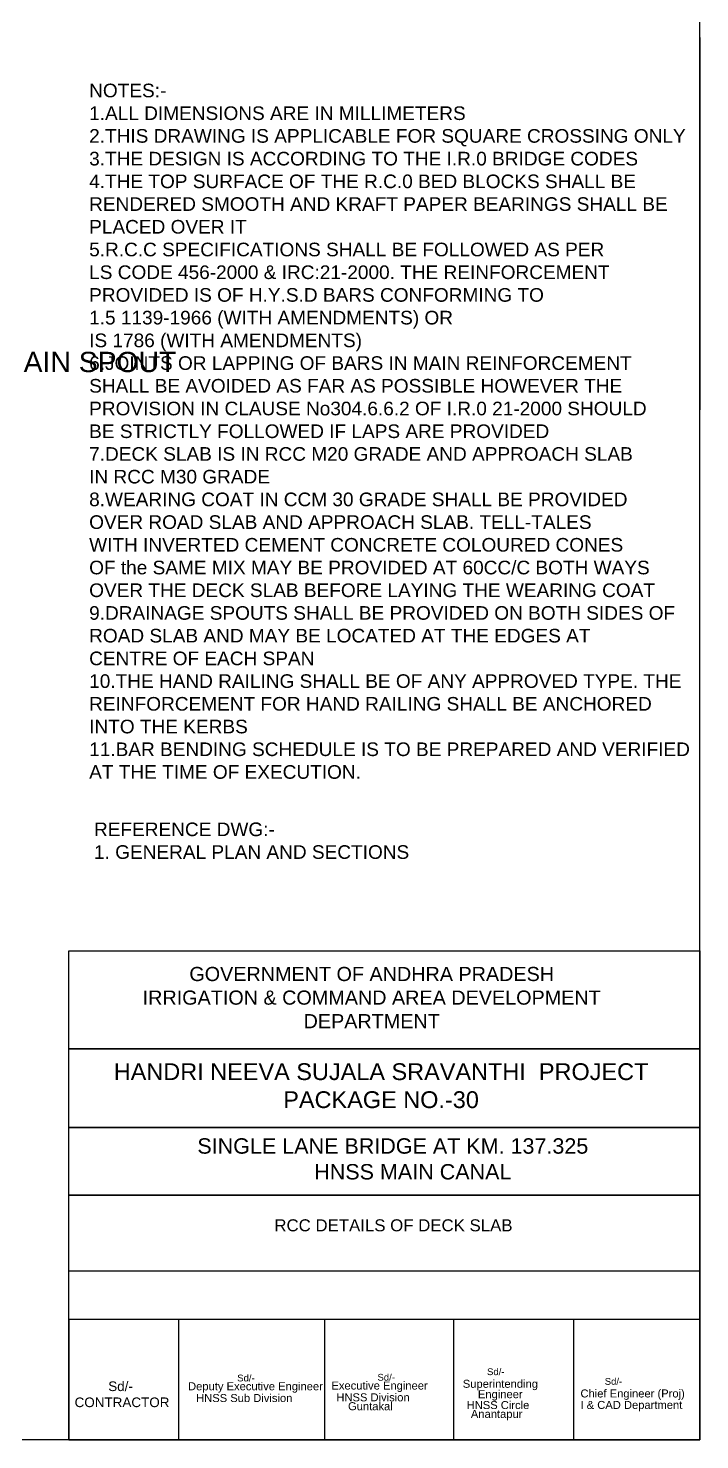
# Model space of a CAD drawing. Header units: inches. Extents: x 0 to 11487, y 0 to 10656.
# Drawn here: x 406.7 to 431.9, y 184.5 to 237.4 of the extents above; entities that cross this region are included whole.
import ezdxf

# ---------------------------------------------------------------- set-up
doc = ezdxf.new("R2010")
doc.units = ezdxf.units.IN
doc.header["$MEASUREMENT"] = 0
doc.layers.add('TEXT', color=255, linetype='Continuous')
doc.styles.get("Standard").update_dxf_attribs({"font": 'arial.ttf'})

msp = doc.modelspace()

# ---------------------------------------------------------------- linework, layer by layer
at = {"layer": 'TEXT', "ltscale": 0.02}
for points in [[(431.92859, 264.40729), (330.5986, 264.40729), (330.5986, 184.49722), (431.92859, 184.49722)], [(431.92859, 184.49272), (408.2732, 184.49272), (408.2732, 202.82655), (431.92859, 202.82655)], [(408.2732, 202.82655), (431.92859, 202.82655), (431.92859, 199.15377), (408.2732, 199.15377)], [(408.2732, 199.15377), (431.92859, 199.15377), (431.92859, 196.20416), (408.2732, 196.20416)], [(408.2732, 196.20416), (431.92859, 196.20416), (431.92859, 193.65964), (408.2732, 193.65964)], [(408.2732, 193.65964), (431.92859, 193.65964), (431.92859, 190.82081), (408.2732, 190.82081)], [(408.2732, 184.49272), (431.92859, 184.49272), (431.92859, 188.99818), (408.2732, 188.99818)]]:
    msp.add_lwpolyline(points, close=True, dxfattribs=at)
for points in [[(431.92859, 237.07547), (431.92859, 223.10809)], [(412.38412, 188.99818), (412.38412, 184.49272)], [(417.85302, 188.99818), (417.85302, 184.49272)], [(422.69019, 188.99818), (422.69019, 184.49272)], [(427.19193, 188.99818), (427.19193, 184.49272)]]:
    msp.add_lwpolyline(points, dxfattribs=at)

# ---------------------------------------------------------------- texts
at = {"layer": 'TEXT'}
for s, height, p in [('SINGLE LANE BRIDGE AT KM. 137.325', 0.5775, (413.08829, 195.22041)), ('Sd/-', 0.25583, (414.58313, 186.68088)), ('Sd/-', 0.25583, (419.8426, 186.70755)), ('Sd/-', 0.25583, (423.95163, 186.9164)), ('Deputy Executive Engineer', 0.3, (412.73978, 186.34891)), (' Executive Engineer', 0.3, (417.99925, 186.37558)), ('Superintending ', 0.3, (423.04203, 186.44217)), ('Chief Engineer (Proj)', 0.3, (427.45476, 186.07936)), ('Sd/-', 0.25583, (428.36436, 186.55359)), ('HNSS Sub Division', 0.3, (413.04178, 185.90789)), ('HNSS Division', 0.3, (418.30125, 185.93456)), ('Guntakal', 0.3, (418.73866, 185.60073)), ('HNSS Circle', 0.3, (423.18611, 185.64457)), ('I & CAD Department', 0.3, (427.45485, 185.64927)), ('Anantapur', 0.3, (423.34505, 185.31073))]:
    msp.add_text(s, height=height, dxfattribs=at).set_placement(p)
for s, insert, char_height, width, attachment_point in [('NOTES:-  \\P1.ALL DIMENSIONS ARE IN MILLIMETERS \\P2.THIS DRAWING IS APPLICABLE FOR SQUARE CROSSING ONLY \\P3.THE DESIGN IS ACCORDING TO THE I.R.0 BRIDGE CODES \\P4.THE TOP SURFACE OF THE R.C.0 BED BLOCKS SHALL BE \\PRENDERED SMOOTH AND KRAFT PAPER BEARINGS SHALL BE \\PPLACED OVER IT \\P5.R.C.C SPECIFICATIONS SHALL BE FOLLOWED AS PER \\PLS CODE 456-2000 & IRC:21-2000. THE REINFORCEMENT \\PPROVIDED IS OF H.Y.S.D BARS CONFORMING TO \\P1.5 1139-1966 (WITH AMENDMENTS) OR \\PIS 1786 (WITH AMENDMENTS) \\P6.JOINTS OR LAPPING OF BARS IN MAIN REINFORCEMENT \\PSHALL BE AVOIDED AS FAR AS POSSIBLE HOWEVER THE \\PPROVISION IN CLAUSE No304.6.6.2 OF I.R.0 21-2000 SHOULD \\PBE STRICTLY FOLLOWED IF LAPS ARE PROVIDED \\P7.DECK SLAB IS IN RCC M20 GRADE AND APPROACH SLAB \\PIN RCC M30 GRADE \\P8.WEARING COAT IN CCM 30 GRADE SHALL BE PROVIDED \\POVER ROAD SLAB AND APPROACH SLAB. TELL-TALES \\PWITH INVERTED CEMENT CONCRETE COLOURED CONES \\POF the SAME MIX MAY BE PROVIDED AT 60CC/C BOTH WAYS \\POVER THE DECK SLAB BEFORE LAYING THE WEARING COAT \\P9.DRAINAGE SPOUTS SHALL BE PROVIDED ON BOTH SIDES OF \\PROAD SLAB AND MAY BE LOCATED AT THE EDGES AT \\PCENTRE OF EACH SPAN \\P10.THE HAND RAILING SHALL BE OF ANY APPROVED TYPE. THE \\PREINFORCEMENT FOR HAND RAILING SHALL BE ANCHORED \\PINTO THE KERBS \\P11.BAR BENDING SCHEDULE IS TO BE PREPARED AND VERIFIED \\PAT THE TIME OF EXECUTION. ', (409.03083, 235.34344), 0.5109848, 22.8977597, 1), ('100mm dia DRAIN SPOUT', (399.48366, 225.28842), 0.7610751, 12.8072747, 1), ('REFERENCE DWG:-\\P1. GENERAL PLAN AND SECTIONS \\P', (409.21324, 207.63849), 0.5109848, 12.2916068, 1), ('HANDRI NEEVA SUJALA SRAVANTHI  PROJECT\\PPACKAGE NO.-30', (419.9776, 198.61103), 0.63, 27, 2), (' HNSS MAIN CANAL', (417.24619, 194.83114), 0.5775, 7.9718045, 1), ('Engineer', (423.60895, 186.35202), 0.3, 1.7327149, 1)]:
    msp.add_mtext(s, dxfattribs=dict(at, insert=insert, char_height=char_height, width=width, attachment_point=attachment_point))
at = {"layer": 'TEXT', "color": 7}
for s, insert, char_height, width, attachment_point in [('GOVERNMENT OF ANDHRA PRADESH\\PIRRIGATION & COMMAND AREA DEVELOPMENT DEPARTMENT', (419.62604, 201.07373), 0.5308065, 20.4019406, 5), ('RCC DETAILS OF DECK SLAB ', (415.97665, 192.75955), 0.4511855, 10.0249583, 1), ('         Sd/-\\PCONTRACTOR', (408.48529, 186.1956), 0.3609484, 5.373782, 4)]:
    msp.add_mtext(s, dxfattribs=dict(at, insert=insert, char_height=char_height, width=width, attachment_point=attachment_point))

doc.saveas('drawing.dxf')
